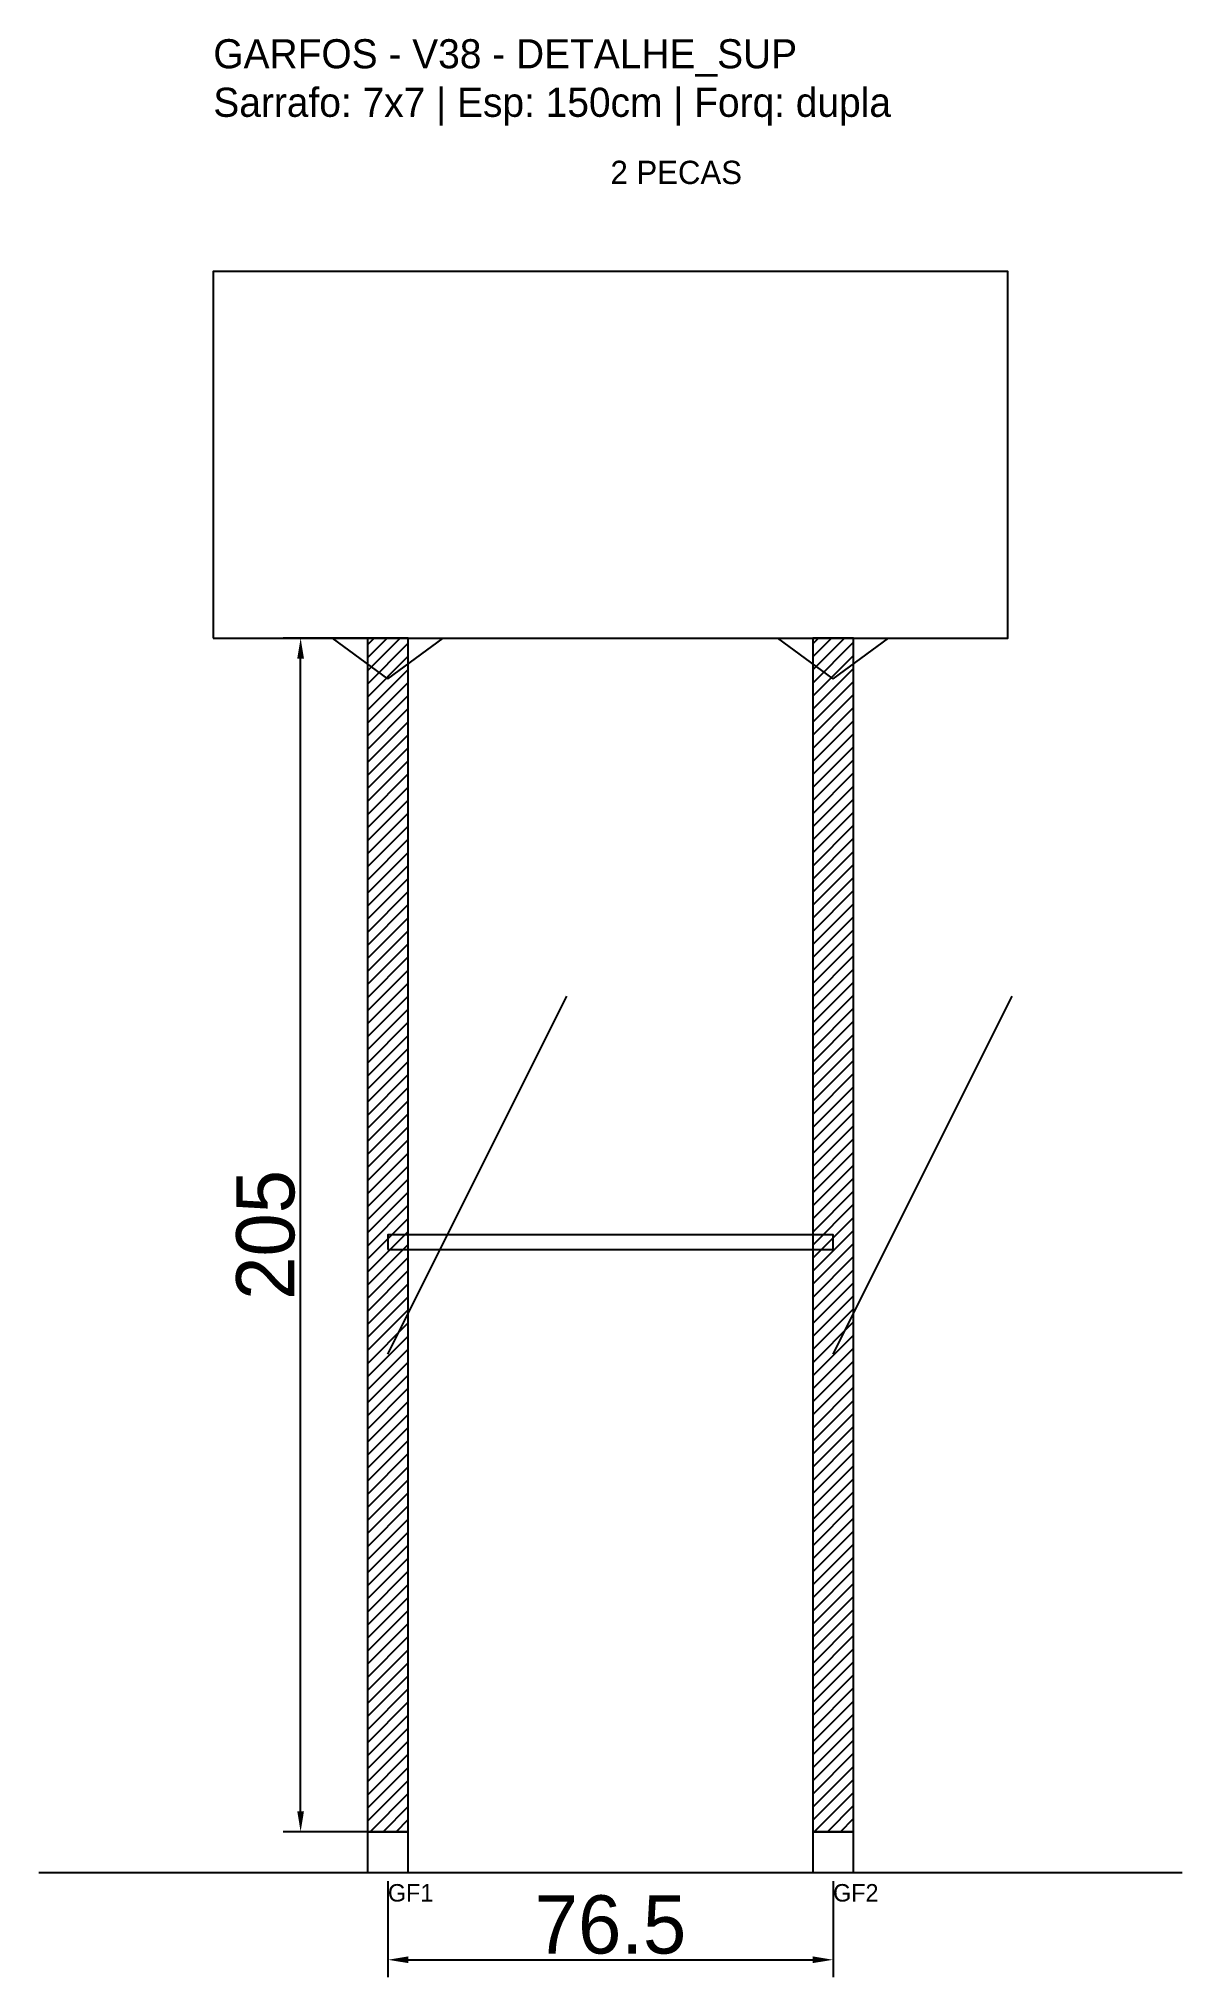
# Model space of a CAD drawing. Header units: metres. Extents: x -30 to 167, y -25 to 308.
import ezdxf

# ---------------------------------------------------------------- set-up
doc = ezdxf.new("R2010")
doc.units = ezdxf.units.M
for name, color, linetype in [('BARRA_ANCORAGEM', 1, 'Continuous'), ('COTA', 241, 'Continuous'), ('GARFOS OK', 3, 'Continuous'), ('NOME DA VIGA', 6, 'Continuous'), ('SARR_7x7', 40, 'Continuous'), ('TIRAS REESCORAMENTO', 252, 'Continuous'), ('VIGAS', 3, 'Continuous')]:
    doc.layers.add(name, color=color, linetype=linetype)
doc.dimstyles.new('EZ DXF', dxfattribs={"dimtxt": 10, "dimasz": 3.5, "dimexe": 3, "dimexo": 1.5, "dimgap": 1, "dimtad": 1, "dimdec": 1, "dimdsep": 46, "dimcen": 2.5, "dimazin": 3, "dimtfac": 1, "dimtmove": 0, "dimatfit": 3})

msp = doc.modelspace()

# ---------------------------------------------------------------- hatches: boundary and pattern name
at = {"layer": 'COTA'}
h = msp.add_hatch(dxfattribs=at)
h.set_pattern_fill('ANSI31', scale=0.5)
h.paths.add_polyline_path([(26.5, 0), (33.5, 0), (33.5, 205), (26.5, 205)])
h = msp.add_hatch(dxfattribs=at)
h.set_pattern_fill('ANSI31', scale=0.5)
h.paths.add_polyline_path([(103, 0), (110, 0), (110, 205), (103, 205)])

# ---------------------------------------------------------------- linework, layer by layer
at = {"layer": 'BARRA_ANCORAGEM'}
for p, q in [((30, 82), (60.75, 143.5)), ((106.5, 82), (137.25, 143.5))]:
    msp.add_line(p, q, dxfattribs=at)
at = {"layer": 'GARFOS OK'}
for p, q in [((30, 198), (20.5, 205)), ((20.5, 205), (39.5, 205)), ((30, 198), (39.5, 205)), ((106.5, 198), (97, 205)), ((97, 205), (116, 205)), ((106.5, 198), (116, 205))]:
    msp.add_line(p, q, dxfattribs=at)
at = {"layer": 'GARFOS OK', "linetype": 'CONTINUOUS'}
msp.add_line((-30, -7), (166.5, -7), dxfattribs=at)
at = {"layer": 'GARFOS OK'}
for points in [[(26.5, 0), (33.5, 0), (33.5, 205), (26.5, 205), (26.5, 0)], [(103, 0), (110, 0), (110, 205), (103, 205), (103, 0)]]:
    msp.add_lwpolyline(points, dxfattribs=at)
at = {"layer": 'SARR_7x7'}
for points in [[(26.5, -7), (33.5, -7), (33.5, 0), (26.5, 0), (26.5, -7)], [(103, -7), (110, -7), (110, 0), (103, 0), (103, -7)]]:
    msp.add_lwpolyline(points, dxfattribs=at)
at = {"layer": 'TIRAS REESCORAMENTO'}
msp.add_lwpolyline([(30, 100), (106.5, 100), (106.5, 102.5), (30, 102.5), (30, 100)], dxfattribs=at)
at = {"layer": 'VIGAS'}
msp.add_lwpolyline([(0, 205), (136.5, 205), (136.5, 268), (0, 268), (0, 205)], dxfattribs=at)

# ---------------------------------------------------------------- texts
at = {"layer": 'NOME DA VIGA'}
for s, height, p in [('2 PECAS', 4, (68.25, 283)), ('GF1', 3, (30, -12)), ('GF2', 3, (106.5, -12))]:
    msp.add_text(s, height=height, dxfattribs=at).set_placement(p)
at = {"layer": 'NOME DA VIGA', "insert": (0, 293), "char_height": 5, "attachment_point": 7}
msp.add_mtext('GARFOS - V38 - DETALHE_SUP\\PSarrafo: 7x7 | Esp: 150cm | Forq: dupla', dxfattribs=at)

# ---------------------------------------------------------------- dimensions: what is measured, and where the dimension line sits
at = {"layer": 'COTA'}
msp.add_linear_dim(base=(15, 0), p1=(30, 0), p2=(30, 205), angle=90, dimstyle='EZ DXF', dxfattribs=at).render()
msp.add_linear_dim(base=(30, -22), p1=(30, -7), p2=(106.5, -7), dimstyle='EZ DXF', dxfattribs=at).render()

doc.saveas('drawing.dxf')
